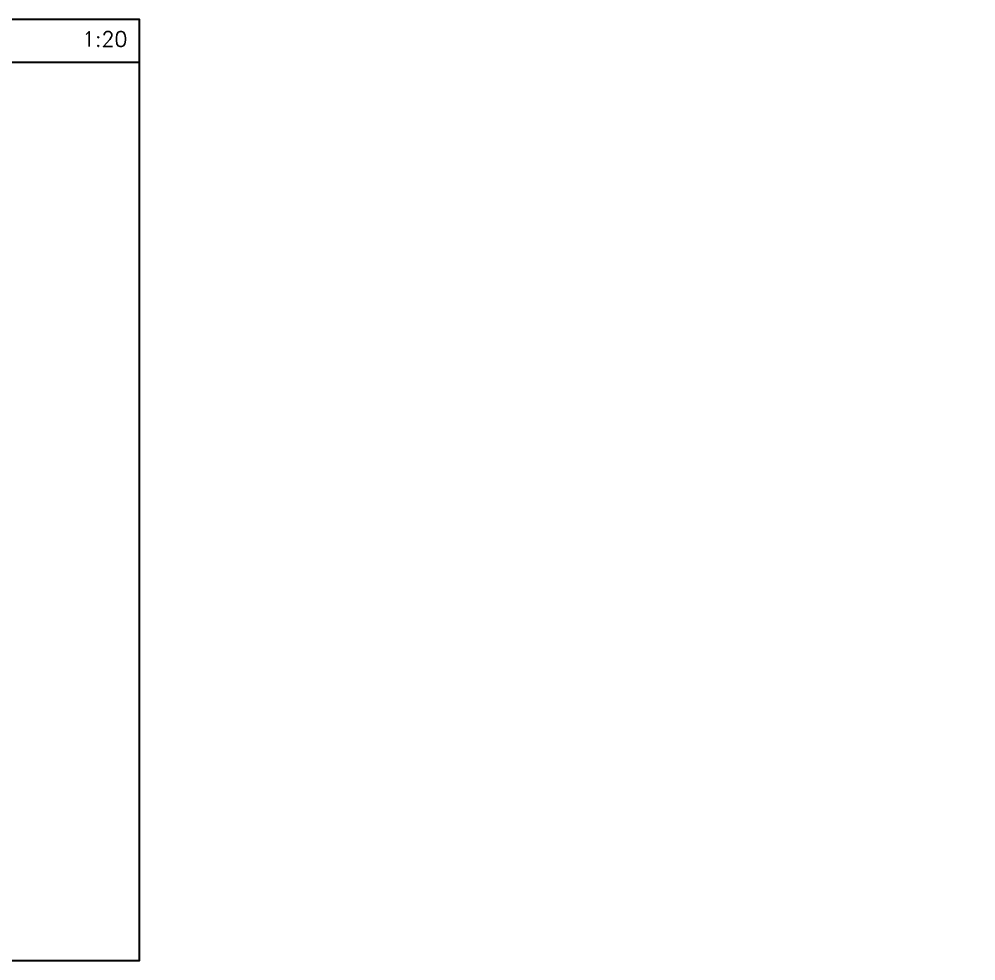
# Model space of a CAD drawing. Header units: millimetres. Extents: x 0 to 197, y -27 to 41.
# Drawn here: x 74.372 to 78.823, y -26.257 to -21.877 of the extents above; entities that cross this region are included whole.
import ezdxf
from ezdxf import colors
from ezdxf.entities.mleader import LeaderData, LeaderLine
from ezdxf.math import Vec2, Vec3

# ---------------------------------------------------------------- set-up
doc = ezdxf.new("R2010")
doc.units = ezdxf.units.MM
doc.header["$LTSCALE"] = 0.01
doc.layers.add('FC_COTAS @ 100', color=1, linetype='Continuous')
doc.layers.add('FC_HOJA', color=230, linetype='Continuous', plot=False)
doc.layers.add('FC_HOJA @ 20', color=230, linetype='Continuous', plot=False)
doc.styles.add('FC_TEXT', font='romans.shx', dxfattribs={"height": 0.002})
doc.styles.add('FC_TEXT1', font='romans.shx')

# ---------------------------------------------------------------- blocks, each defined once
blk = doc.blocks.new('FC_B_Convencion de estribos_1')
at = {"layer": 'FC_COTAS @ 100', "ltscale": 0.6}
ml = blk.add_multileader_mtext('Standard', dxfattribs=at)
ml.set_content('Diámetro de barra', color=11, style='FC_TEXT1')
ml.set_leader_properties()
ml.build(insert=Vec2(0, 0))
ml.multileader.update_dxf_attribs({"text_left_attachment_type": 6, "text_right_attachment_type": 6, "dogleg_length": 0.008, "arrow_head_size": 0.15, "scale": 100})
ctx = ml.context
ctx.base_point, ctx.scale, ctx.char_height, ctx.arrow_head_size, ctx.landing_gap_size, ctx.plane_origin = Vec3(-0.0199, 3.2168), 100, 0.15, 0.15, 0.1, Vec3(1.1269, 3.7571)
ctx.left_attachment, ctx.right_attachment = 6, 6
notes = []
notes.append((ctx, [(0, (1, 1, 0), (1.6502, 3.2168), (-1, 0), 0.513, [(0, [(2.0334, 3.2168)], 0, [])])]))
ctx.mtext.insert, ctx.mtext.width, ctx.mtext.line_spacing_style, ctx.mtext.flow_direction = Vec3(0.0801, 3.3968), 1.306762, 2, 5
ml = blk.add_multileader_mtext('Standard', dxfattribs=at)
ml.set_content('Separación', color=11, style='FC_TEXT1')
ml.set_leader_properties()
ml.build(insert=Vec2(0, 0))
ml.multileader.update_dxf_attribs({"text_left_attachment_type": 6, "text_right_attachment_type": 6, "dogleg_length": 0.008, "arrow_head_size": 0.15, "scale": 100})
ctx = ml.context
ctx.base_point, ctx.scale, ctx.char_height, ctx.arrow_head_size, ctx.landing_gap_size, ctx.plane_origin = Vec3(-0.0067, 2.1926), 100, 0.15, 0.15, 0.1, Vec3(1.4222, 2.7247)
ctx.left_attachment, ctx.right_attachment = 6, 6
notes.append((ctx, [(0, (1, 1, 0), (1.8578, 2.1926), (-1, 0), 0.486, [(0, [(2.5167, 2.1926)], 0, [])])]))
ctx.mtext.insert, ctx.mtext.width, ctx.mtext.line_spacing_style, ctx.mtext.flow_direction = Vec3(0.0933, 2.3926), 1.306762, 2, 5
ml = blk.add_multileader_mtext('Standard', dxfattribs=at)
ml.set_content('Cantidad de ramas verticales(**)', color=11, style='FC_TEXT1')
ml.set_leader_properties()
ml.build(insert=Vec2(0, 0))
ml.multileader.update_dxf_attribs({"has_dogleg": 0, "text_left_attachment_type": 6, "text_right_attachment_type": 6, "dogleg_length": 0.008, "arrow_head_size": 0.15, "scale": 100})
ctx = ml.context
ctx.base_point, ctx.scale, ctx.char_height, ctx.arrow_head_size, ctx.landing_gap_size, ctx.plane_origin = Vec3(0.0043, 1.0619), 100, 0.15, 0.15, 0.1, Vec3(0.5183, 1.749)
ctx.left_attachment, ctx.right_attachment = 6, 6
notes.append((ctx, [(0, (1, 1, 0), (1.8571, 1.0619), (-1, 0), 0.217, [(0, [(1.9564, 1.0619)], 0, [])])]))
ctx.mtext.insert, ctx.mtext.width, ctx.mtext.line_spacing_style, ctx.mtext.flow_direction = Vec3(0.1043, 1.2619), 1.595804, 2, 5
for ctx, leaders in notes:
    for number, flags, end, landing, length, lines in leaders:
        leader = LeaderData()
        leader.index, (leader.has_last_leader_line, leader.has_dogleg_vector, leader.attachment_direction) = number, flags
        leader.last_leader_point, leader.dogleg_vector, leader.dogleg_length = Vec3(end), Vec3(landing), length
        for number, points, colour, breaks in lines:
            line = LeaderLine()
            line.index, line.vertices, line.color, line.breaks = number, Vec3.list(points), colors.encode_raw_color(colour), breaks
            leader.lines.append(line)
        ctx.leaders.append(leader)

msp = doc.modelspace()

# ---------------------------------------------------------------- linework, layer by layer
at = {"layer": 'FC_HOJA', "ltscale": 0.6}
msp.add_lwpolyline([(65.6633, -21.8766), (74.9303, -21.8766), (74.9303, -26.2571), (65.6633, -26.2571)], close=True, dxfattribs=at)
msp.add_lwpolyline([(65.6633, -22.0766), (74.9303, -22.0766)], dxfattribs=at)

# ---------------------------------------------------------------- block references
msp.add_blockref('FC_B_Convencion de estribos_1', (37.6442, -26.3039))

# ---------------------------------------------------------------- texts
at = {"layer": 'FC_HOJA @ 20', "insert": (74.875, -21.9691), "char_height": 0.07, "attachment_point": 6, "style": 'FC_TEXT'}
msp.add_mtext('1:20', dxfattribs=at)

doc.saveas('drawing.dxf')
